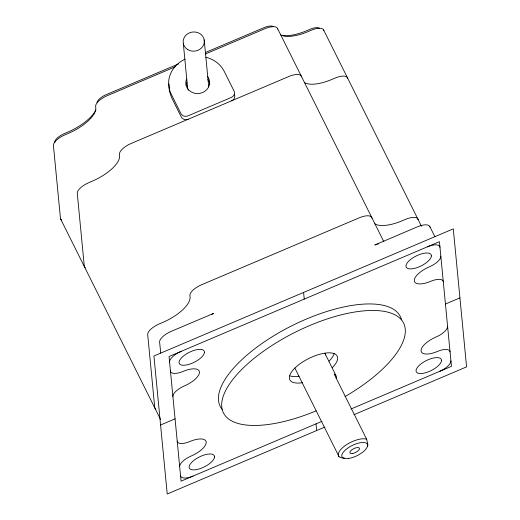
<?xml version="1.0" encoding="UTF-8"?>
<svg xmlns="http://www.w3.org/2000/svg" width="520" height="520" viewBox="0 0 520 520"><rect width="100%" height="100%" fill="white"/><g stroke="black" fill="none" stroke-linecap="round" stroke-linejoin="round"><path stroke-width="0.78" d="M336.187 378.027L336.421 376.662L335.719 375.057L324.883 353.321A16.816 6.708 -26.5 0 1 325.579 354.926M367.322 446.089L367.809 445.66L367.861 444.431L366.665 439.296L334.159 374.088L335.719 375.057M178.444 63.967L105.567 94.919A10.595 4.225 -26.5 0 0 96.999 102.577M205.244 52.585L264.726 27.339A10.595 4.225 -26.5 0 1 273.526 26.735M175.695 66.606L107.178 95.706A13.241 5.278 -26.5 0 0 95.641 106.392L95.784 107.841A31.779 12.675 -26.5 0 1 68.1 133.497L64.961 134.829A13.241 5.278 -26.5 0 0 53.423 145.522L60.45 218.309A13.241 5.278 -26.5 0 0 60.996 219.57M205.484 53.957L265.07 28.659A13.241 5.278 -26.5 0 1 277.673 29.101M160.576 424.996L175.058 418.841M445.451 304.025L459.934 297.875M321.964 421.337L181.071 481.169L169.052 356.519L439.433 241.703L451.451 366.353L350.987 409.012M324.864 427.063L167.225 494L153.927 355.992L453.284 228.872L466.583 366.88L353.951 414.707M366.665 439.296L366.529 439.212A16.816 6.708 -26.5 0 0 343.122 447.232A16.816 6.708 -26.5 0 0 344.474 457.971M429.832 226.59L434.818 236.587M323.648 30.023L421.479 226.265M277.505 28.418L383.871 241.781M338.962 456.501L295.62 369.551A16.816 6.708 -26.5 0 1 294.918 367.946M60.619 218.992L160.589 419.51M160.726 353.06L159.608 342.082A13.241 5.278 -26.5 0 1 171.139 331.396L213.753 313.352A13.241 5.278 -26.5 0 0 211.471 314.581M303.596 292.435L304.239 299.111M316.011 423.865L316.654 430.547M204.197 39.864L208.494 84.383A10.595 9.601 -5.5 0 1 208.572 86.885M183.3 43.284L187.59 87.802M169.084 83.902L169.306 90.792L171.483 97.37L181.239 116.928A5.298 4.803 -5.5 0 0 188.233 119.23M54.756 142.337L54.75 142.019A10.595 4.225 -26.5 0 1 63.355 134.049L69.173 131.534A34.431 13.728 -26.5 0 0 95.895 109.999M374.79 223.828A31.779 12.675 -26.5 0 0 402.35 220.708L405.49 219.375A13.241 5.278 -26.5 0 1 418.1 219.811M371.95 218.205A13.241 5.278 -26.5 0 0 359.346 217.769L201.455 284.811A13.241 5.278 -26.5 0 0 189.917 295.503L190.06 296.946A31.779 12.675 -26.5 0 1 162.376 322.608L159.237 323.94A13.241 5.278 -26.5 0 0 147.7 334.626L154.726 407.413A13.241 5.278 -26.5 0 0 155.851 409.156M301.516 76.921A13.241 5.278 -26.5 0 0 288.906 76.479L131.014 143.526A13.241 5.278 -26.5 0 0 119.483 154.213L119.62 155.662A31.779 12.675 -26.5 0 1 91.936 181.317L88.803 182.65A13.241 5.278 -26.5 0 0 77.266 193.343L84.285 266.13A13.241 5.278 -26.5 0 0 85.41 267.865M304.356 82.537A31.779 12.675 -26.5 0 0 331.916 79.417L335.056 78.085A13.241 5.278 -26.5 0 1 347.659 78.526M447.597 326.287A13.241 5.278 -26.5 0 1 436.059 336.979A17.212 6.864 -26.5 0 0 421.07 350.876A17.212 6.864 -26.5 0 0 437.457 351.449A13.241 5.278 -26.5 0 1 450.067 351.884M193.135 476.041A13.241 5.278 -26.5 0 1 180.531 475.605M179.673 466.7A13.241 5.278 -26.5 0 1 191.204 456.007A17.212 6.864 -26.5 0 0 206.2 442.111A17.212 6.864 -26.5 0 0 189.806 441.538A13.241 5.278 -26.5 0 1 177.203 441.103M169.578 362.082A13.241 5.278 -26.5 0 1 181.109 351.39M443.3 281.769A13.241 5.278 -26.5 0 0 430.69 281.327A17.212 6.864 -26.5 0 1 414.303 280.761A17.212 6.864 -26.5 0 1 429.299 266.864A13.241 5.278 -26.5 0 0 440.83 256.172M450.925 360.789A13.241 5.278 -26.5 0 1 439.394 371.481M427.362 246.831A13.241 5.278 -26.5 0 1 439.972 247.267M430.001 227.272A13.241 5.278 -26.5 0 0 417.397 226.831L374.797 244.972A13.241 5.278 -26.5 0 1 377.124 244.238M170.436 370.988A13.241 5.278 -26.5 0 0 183.047 371.423A17.212 6.864 -26.5 0 1 199.433 371.995A17.212 6.864 -26.5 0 1 184.438 385.892A13.241 5.278 -26.5 0 0 172.906 396.584M302.361 382.72A26.488 10.562 -26.5 0 1 292.832 370.299A26.488 10.562 -26.5 0 1 327.346 352.885A26.488 10.562 -26.5 0 1 332.358 367.588M334.139 353.554A26.488 10.562 -26.5 0 1 329.108 361.069M299.111 376.2A26.488 10.562 -26.5 0 1 289.881 375.875M222.248 409.5A100.64 40.131 -26.5 0 1 292.019 325.683A100.64 40.131 -26.5 0 1 401.531 319.8M316.082 410.878A100.64 40.131 -26.5 0 1 228.501 385.587A100.64 40.131 -26.5 0 1 379.672 310.772A100.64 40.131 -26.5 0 1 344.981 396.578M377.878 244.056A13.241 5.278 -26.5 0 1 378.606 243.9M234.351 94.38A5.298 4.803 -5.5 0 1 231.692 100.776M280.514 34.716A31.779 12.675 -26.5 0 0 308.074 31.597L311.214 30.264A13.241 5.278 -26.5 0 1 323.824 30.706M61.575 220.044A13.241 5.278 -26.5 0 1 61.263 219.823M188.383 90.194A10.595 9.601 -5.5 0 1 187.467 85.924M185.114 59.143A29.133 26.41 -5.5 0 0 171.165 94.029L180.915 113.594A5.298 4.803 -5.5 0 0 187.915 115.888L231.368 97.435A5.298 4.803 -5.5 0 0 234.033 91.039L224.276 71.474A29.133 26.41 -5.5 0 0 205.914 57.252M207.422 76.317A11.921 10.803 -5.5 0 1 199.232 93.451A11.921 10.803 -5.5 0 1 186.589 79.099M186.192 85.195A11.921 10.803 -5.5 0 1 186.914 82.439M207.747 79.657A11.921 10.803 -5.5 0 1 209.8 84.169M281.651 35.451A34.431 13.728 -26.5 0 0 305.045 31.382L310.869 28.945A10.595 4.225 -26.5 0 1 319.67 28.346M204.444 352.313L204.399 352.729A13.93 5.558 -26.5 0 1 185.386 365.144A13.93 5.558 -26.5 0 1 184.438 355.271A13.93 5.558 -26.5 0 1 204.25 351.195L204.444 352.313M214.539 456.931L214.494 457.347A13.93 5.558 -26.5 0 1 194.772 469.833A13.93 5.558 -26.5 0 1 195.949 458.9A13.93 5.558 -26.5 0 1 214.539 456.931M431.385 255.951L431.34 256.36A13.93 5.558 -26.5 0 1 419.237 266.799A13.93 5.558 -26.5 0 1 406.159 267.053L406.042 266.708A13.93 5.558 -26.5 0 1 416.865 255.645A13.93 5.558 -26.5 0 1 431.191 254.833L431.385 255.951M441.474 360.562L441.435 360.978A13.93 5.558 -26.5 0 1 429.332 371.416A13.93 5.558 -26.5 0 1 416.254 371.67L416.13 371.325A13.93 5.558 -26.5 0 1 416.104 370.143L416.201 369.707A13.93 5.558 -26.5 0 1 428.616 359.535A13.93 5.558 -26.5 0 1 441.285 359.45L441.474 360.562M348.719 458.451A14.17 5.649 -26.5 0 0 367.594 445.068A14.17 5.649 -26.5 0 0 347.724 448.143A14.17 5.649 -26.5 0 0 348.719 458.451M352.45 453.512A5.298 2.113 -26.5 0 0 359.509 448.507A5.298 2.113 -26.5 0 0 352.079 449.651A5.298 2.113 -26.5 0 0 352.45 453.512M187.551 49.471A10.595 9.601 -5.5 0 0 204.275 42.367A10.595 9.601 -5.5 0 0 189.41 32.877A10.595 9.601 -5.5 0 0 187.551 49.471"/></g></svg>
